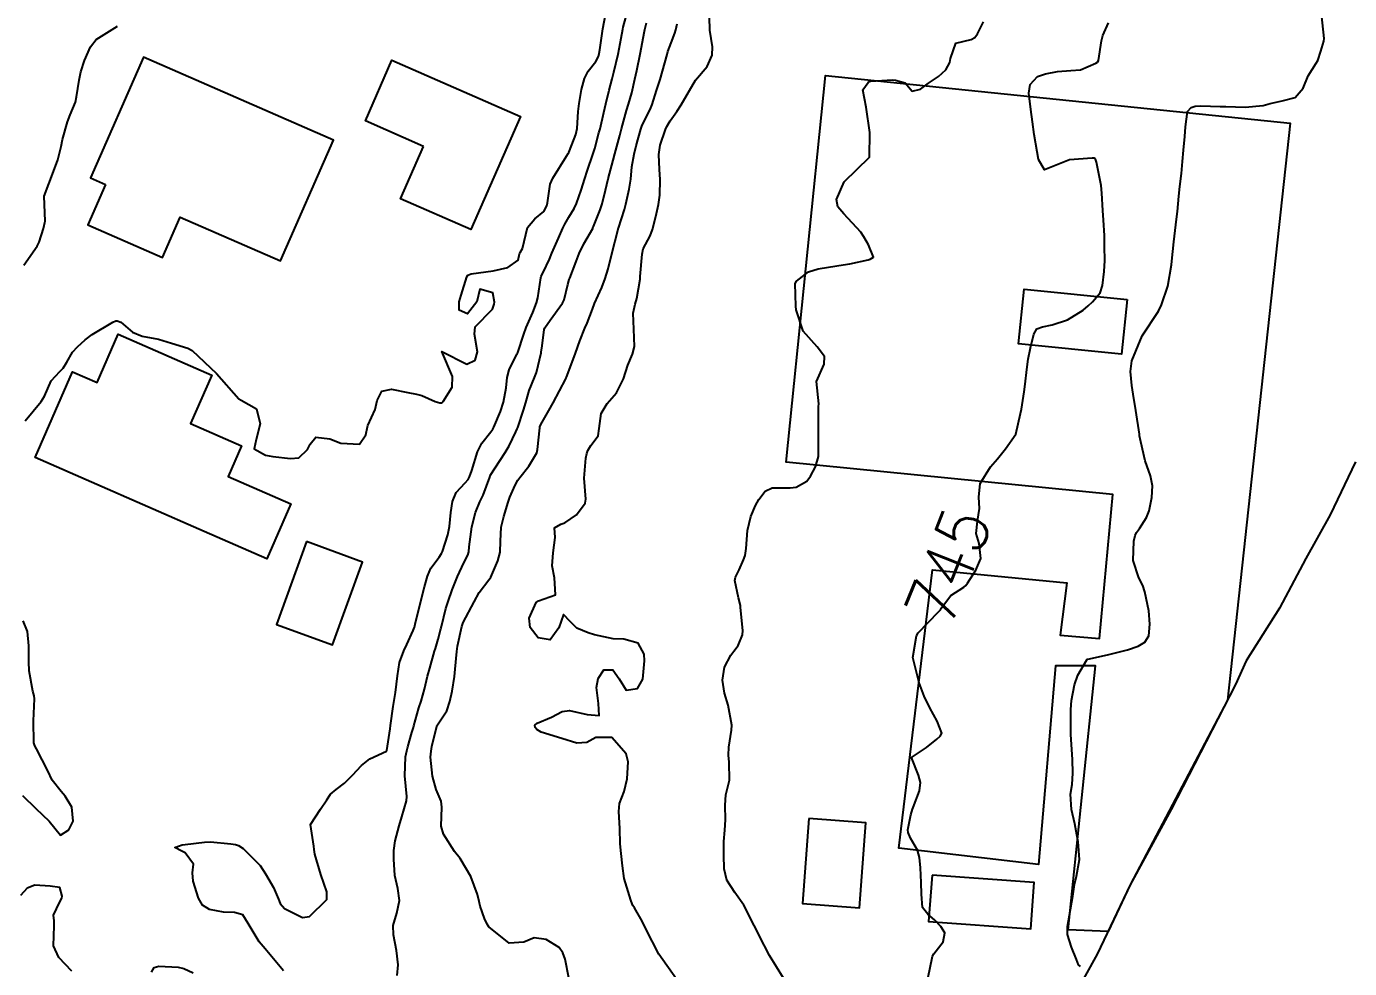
# Model space of a CAD drawing. Header units: metres. Extents: x 318500 to 325275, y 7408834 to 7428799.
# Drawn here: x 322401.9 to 322507.7, y 7417722.4 to 7417797.8 of the extents above; entities that cross this region are included whole.
import ezdxf
from ezdxf.enums import TextEntityAlignment as Align

# ---------------------------------------------------------------- set-up
doc = ezdxf.new("R2010")
doc.units = ezdxf.units.M
doc.header["$MEASUREMENT"] = 0
for name, color, linetype in [('Area', 45, 'Continuous'), ('Cotas', 45, 'Continuous'), ('Curvas de Nivel 1m', 11, 'Continuous'), ('Curvas de Nivel 5m', 15, 'Continuous'), ('Edificações', 30, 'Continuous'), ('Vias Primárias', 230, 'Continuous')]:
    doc.layers.add(name, color=color, linetype=linetype)
doc.styles.add('Style-STANDARD', font='STANDARD.shx')

msp = doc.modelspace()

# ---------------------------------------------------------------- linework, layer by layer
at = {"layer": 'Area'}
msp.add_lwpolyline([(322508.22, 7417762.99), (322506.2, 7417758.74), (322504.26, 7417755.26), (322502.14, 7417751.28), (322499.49, 7417747.05), (322498.63, 7417745.17), (322493.48, 7417735.16), (322490.2, 7417729.13), (322487.55, 7417723.56), (322484.42, 7417717.88)], dxfattribs=at)
at = {"layer": 'Curvas de Nivel 1m', "flags": 128}
for points, elevation in [([(322401.77, 7417766.27), (322403.07, 7417767.83), (322403.32, 7417768.25), (322403.86, 7417769.47), (322404.56, 7417770.23), (322404.83, 7417770.5), (322405.11, 7417770.98), (322405.57, 7417771.77), (322405.96, 7417772.21), (322406.58, 7417772.76), (322407.14, 7417773.19), (322408.8, 7417774.18), (322409.04, 7417774.28), (322409.15, 7417774.28), (322409.43, 7417774.17), (322410.37, 7417773.38), (322411.14, 7417773.04), (322412.46, 7417772.81), (322413.13, 7417772.6), (322413.5, 7417772.48), (322414.8, 7417772.09), (322415.13, 7417771.9), (322417.1, 7417770.06), (322418.89, 7417768.04), (322419.07, 7417767.93), (322420.28, 7417767.24), (322420.58, 7417766.02), (322420.27, 7417764.78), (322420.11, 7417764.02), (322421.01, 7417763.52), (322421.59, 7417763.42), (322423.01, 7417763.25), (322423.68, 7417763.3), (322424.37, 7417763.97), (322424.58, 7417764.41), (322425.04, 7417764.96), (322426.16, 7417764.82), (322427.03, 7417764.49), (322428.53, 7417764.4), (322429.04, 7417765.16), (322429.16, 7417765.79), (322429.19, 7417765.9), (322429.78, 7417767.18), (322429.95, 7417767.89), (322430.31, 7417768.66), (322431.08, 7417768.81), (322432.39, 7417768.55), (322433.08, 7417768.42), (322433.52, 7417768.29), (322434.59, 7417767.83), (322434.97, 7417767.71), (322435.08, 7417767.72), (322435.14, 7417767.75), (322435.22, 7417767.82), (322435.94, 7417768.96), (322435.98, 7417769.81), (322435.13, 7417771.82), (322437.12, 7417770.81), (322437.79, 7417771.12), (322437.98, 7417771.79), (322437.73, 7417773.22), (322437.79, 7417773.79), (322439.17, 7417775.22), (322439.32, 7417775.62), (322439.34, 7417775.77), (322439.19, 7417776.53), (322438.16, 7417776.82), (322437.91, 7417775.79), (322437.17, 7417774.84), (322436.5, 7417775.14), (322436.51, 7417775.81), (322436.67, 7417776.33), (322437.13, 7417777.8), (322437.21, 7417777.94), (322437.46, 7417778.04), (322439.22, 7417778.29), (322440.41, 7417778.56), (322441.23, 7417779.15), (322441.34, 7417779.64), (322441.39, 7417779.75), (322441.57, 7417780.07), (322441.97, 7417781.74), (322442.56, 7417782.44), (322443.28, 7417783.02), (322443.52, 7417783.48), (322443.58, 7417783.72), (322443.8, 7417785.22), (322443.99, 7417785.71), (322445.1, 7417787.45), (322445.23, 7417787.69), (322445.27, 7417787.76), (322445.34, 7417787.9), (322445.84, 7417789.21), (322445.94, 7417789.68), (322446.04, 7417791.03), (322446.11, 7417791.68), (322446.3, 7417792.79), (322446.53, 7417793.68), (322446.83, 7417794.28), (322447.44, 7417795.04), (322447.66, 7417795.45), (322447.72, 7417795.67), (322447.77, 7417795.98), (322448, 7417797.66), (322448.25, 7417798.9)], 739), ([(322453.89, 7417721.57), (322452.49, 7417723.58), (322451.45, 7417725.6), (322451.14, 7417726.21), (322450.54, 7417727.29), (322450.41, 7417727.48), (322450.35, 7417727.61), (322450.25, 7417727.91), (322449.71, 7417729.62), (322449.57, 7417730.64), (322449.47, 7417731.63), (322449.39, 7417732.41), (322449.36, 7417733.63), (322449.28, 7417734.99), (322449.34, 7417735.63), (322449.7, 7417736.59), (322449.96, 7417737.62), (322450.04, 7417738.97), (322449.87, 7417739.62), (322448.72, 7417740.91), (322447.44, 7417740.93), (322446.71, 7417740.53), (322445.91, 7417740.47), (322444.72, 7417740.83), (322443.08, 7417741.36), (322442.73, 7417741.55), (322442.59, 7417741.72), (322442.55, 7417741.9), (322442.74, 7417742.07), (322443.9, 7417742.55), (322444.75, 7417742.99), (322445.34, 7417743.09), (322446.75, 7417742.75), (322447.72, 7417742.68), (322447.66, 7417743.65), (322447.49, 7417744.93), (322447.62, 7417745.65), (322448.09, 7417746.35), (322448.79, 7417746.33), (322449.3, 7417745.63), (322449.87, 7417744.72), (322450.77, 7417744.85), (322451.2, 7417745.6), (322451.34, 7417747.06), (322451.3, 7417747.6), (322450.82, 7417748.46), (322449.67, 7417748.79), (322448.83, 7417748.83), (322447.34, 7417749.14), (322446.83, 7417749.29), (322445.91, 7417749.67), (322445.38, 7417750.22), (322444.85, 7417750.77), (322444.49, 7417749.7), (322443.8, 7417748.73), (322442.83, 7417748.9), (322442.19, 7417749.73), (322442.1, 7417750.47), (322442.68, 7417751.72), (322442.77, 7417751.82), (322442.86, 7417751.85), (322444.22, 7417752.35), (322444.13, 7417753.7), (322443.94, 7417754.67), (322444.03, 7417755.7), (322444.18, 7417756.94), (322444.13, 7417757.7), (322444.65, 7417757.99), (322444.95, 7417758.1), (322445.9, 7417758.74), (322446.6, 7417759.67), (322446.64, 7417760), (322446.51, 7417761.67), (322446.64, 7417763.29), (322446.72, 7417763.66), (322446.79, 7417763.9), (322447.03, 7417764.29), (322447.63, 7417765.07), (322447.72, 7417765.65), (322447.87, 7417766.86), (322448.35, 7417767.65), (322449.09, 7417768.51), (322449.65, 7417769.63), (322450.01, 7417770.73), (322450.38, 7417771.62), (322450.53, 7417772.23), (322450.49, 7417773.62), (322450.44, 7417774.89), (322450.58, 7417775.62), (322450.72, 7417776.08), (322450.98, 7417777.61), (322450.99, 7417777.83), (322451.14, 7417779.61), (322451.24, 7417780.05), (322451.78, 7417781.08), (322451.97, 7417781.6), (322452.23, 7417782.64), (322452.45, 7417783.6), (322452.55, 7417784.35), (322452.59, 7417785.6), (322452.53, 7417786.39), (322452.47, 7417787.6), (322452.6, 7417788.35), (322453.02, 7417789.59), (322453.13, 7417789.84), (322453.38, 7417790.29), (322453.92, 7417791.05), (322454.27, 7417791.58), (322455.42, 7417793.56), (322456.34, 7417794.65), (322456.76, 7417795.54), (322456.78, 7417796.22), (322456.57, 7417797.54), (322456.55, 7417798.6)], 743), ([(322462.46, 7417721.66), (322461.33, 7417723.47), (322460.51, 7417725.07), (322460.32, 7417725.48), (322460.12, 7417725.88), (322459.29, 7417727.49), (322458.56, 7417728.52), (322457.93, 7417729.51), (322457.7, 7417730.4), (322457.68, 7417731.51), (322457.69, 7417732.6), (322457.76, 7417733.51), (322457.81, 7417734.33), (322457.78, 7417735.51), (322457.84, 7417736.34), (322458.13, 7417737.51), (322458.12, 7417738.94), (322458.05, 7417739.51), (322458.08, 7417740.14), (322458.31, 7417741.51), (322458.32, 7417741.92), (322458.03, 7417743.51), (322457.73, 7417744.47), (322457.58, 7417745.52), (322457.75, 7417746.56), (322458.25, 7417747.51), (322458.49, 7417747.83), (322458.82, 7417748.28), (322459.19, 7417749.14), (322459.2, 7417749.5), (322459.03, 7417751.32), (322459.01, 7417751.5), (322458.87, 7417752.1), (322458.57, 7417753.5), (322458.63, 7417753.77), (322458.9, 7417754.34), (322459.26, 7417755.15), (322459.38, 7417755.5), (322459.48, 7417756.05), (322459.57, 7417757.5), (322459.85, 7417758.61), (322460.21, 7417759.49), (322460.49, 7417759.98), (322460.99, 7417760.65), (322461.54, 7417760.92), (322462.99, 7417760.92), (322463.47, 7417760.97), (322464.32, 7417761.44), (322464.61, 7417761.83), (322465.01, 7417762.59), (322465.26, 7417763.43), (322465.27, 7417765.2), (322465.26, 7417765.43), (322465.26, 7417767.24), (322465.27, 7417767.43), (322465.29, 7417767.63), (322465.1, 7417769.43), (322465.72, 7417770.82), (322465.73, 7417771.42), (322465.14, 7417772.21), (322464.03, 7417773.44), (322463.47, 7417775.15), (322463.44, 7417775.45), (322463.4, 7417777.26), (322463.49, 7417777.45), (322464.47, 7417778.19), (322465.23, 7417778.45), (322466.07, 7417778.58), (322467.23, 7417778.76), (322467.77, 7417778.85), (322469.24, 7417779.17), (322469.4, 7417779.21), (322469.65, 7417779.37), (322469.25, 7417780.37), (322468.89, 7417781.01), (322468.65, 7417781.38), (322467.28, 7417782.84), (322466.81, 7417783.41), (322466.71, 7417783.99), (322467.32, 7417785.4), (322469.34, 7417787.37), (322469.37, 7417789.37), (322469.07, 7417791.38), (322468.81, 7417792.78), (322469.23, 7417793.37), (322469.34, 7417793.45), (322469.42, 7417793.47), (322471.2, 7417793.58), (322471.42, 7417793.56), (322472.18, 7417793.34), (322472.75, 7417792.66), (322473.42, 7417792.84), (322474.05, 7417793.31), (322474.87, 7417793.85), (322475.44, 7417794.37), (322475.77, 7417794.96), (322475.83, 7417795.29), (322476.25, 7417796.51), (322477.47, 7417796.81), (322477.78, 7417796.96), (322477.99, 7417797.26), (322478.46, 7417798.22)], 744), ([(322486.21, 7417722.58), (322486.06, 7417722.71), (322485.89, 7417723.14), (322485.49, 7417724.13), (322485.17, 7417725.15), (322485.17, 7417725.79), (322485.41, 7417727.15), (322485.62, 7417728.21), (322485.75, 7417729.14), (322485.89, 7417729.83), (322486.15, 7417731.14), (322486.04, 7417732.57), (322485.92, 7417733.14), (322485.76, 7417734.02), (322485.51, 7417735.15), (322485.43, 7417736.39), (322485.56, 7417737.15), (322485.6, 7417738.06), (322485.57, 7417739.15), (322485.52, 7417739.95), (322485.44, 7417741.15), (322485.46, 7417742.44), (322485.46, 7417743.15), (322485.49, 7417743.87), (322485.73, 7417745.15), (322486.02, 7417745.92), (322486.72, 7417747.13), (322486.76, 7417747.18), (322486.81, 7417747.2), (322488.38, 7417747.55), (322488.82, 7417747.65), (322489.97, 7417747.95), (322490.83, 7417748.24), (322491.36, 7417748.54), (322491.69, 7417749.07), (322491.77, 7417749.99), (322491.68, 7417751.07), (322491.38, 7417752.57), (322491.21, 7417753.08), (322490.9, 7417753.71), (322490.44, 7417755.09), (322490.49, 7417756.64), (322490.6, 7417757.09), (322490.71, 7417757.32), (322490.95, 7417757.66), (322491.5, 7417758.53), (322491.72, 7417759.07), (322491.92, 7417760.13), (322491.99, 7417761.07), (322491.81, 7417761.87), (322491.39, 7417763.07), (322491.04, 7417764.58), (322490.95, 7417765.08), (322490.93, 7417765.2), (322490.66, 7417767.09), (322490.43, 7417768.42), (322490.33, 7417769.09), (322490.23, 7417770.21), (322490.33, 7417771.09), (322491.16, 7417773.08), (322492.46, 7417775.06), (322492.7, 7417775.55), (322493.21, 7417777.05), (322493.51, 7417778.77), (322493.54, 7417779.05), (322493.7, 7417780.6), (322493.75, 7417781.05), (322493.91, 7417782.42), (322493.97, 7417783.04), (322494.09, 7417784.26), (322494.18, 7417785.04), (322494.29, 7417786.08), (322494.38, 7417787.04), (322494.46, 7417787.94), (322494.57, 7417789.04), (322494.62, 7417789.8), (322494.79, 7417791.04), (322495.08, 7417791.36), (322495.4, 7417791.47), (322495.86, 7417791.48), (322497.4, 7417791.45), (322497.85, 7417791.44), (322499.4, 7417791.39), (322500.83, 7417791.53), (322501.41, 7417791.67), (322502.35, 7417791.88), (322503.41, 7417792.17), (322504.03, 7417792.91), (322504.44, 7417793.9), (322505.08, 7417794.9), (322505.22, 7417795.13), (322505.46, 7417795.88), (322505.69, 7417796.67), (322505.72, 7417796.89), (322505.5, 7417798.89)], 746), ([(322401.67, 7417778.73), (322402.75, 7417780.26), (322402.91, 7417780.58), (322403.25, 7417781.67), (322403.36, 7417782.15), (322403.37, 7417782.25), (322403.29, 7417784.25), (322404.04, 7417786.24), (322404.39, 7417787.17), (322404.65, 7417788.23), (322404.77, 7417788.81), (322405.16, 7417790.22), (322405.38, 7417790.78), (322405.81, 7417791.79), (322405.9, 7417792.21), (322406.09, 7417793.54), (322406.23, 7417794.21), (322406.52, 7417795.12), (322407, 7417796.21), (322407.46, 7417796.8), (322409.16, 7417797.87)], 738), ([(322431.54, 7417721.86), (322431.62, 7417722.71), (322431.5, 7417723.86), (322431.25, 7417725.13), (322431.23, 7417725.87), (322431.51, 7417726.85), (322431.74, 7417727.86), (322431.59, 7417728.82), (322431.35, 7417729.87), (322431.27, 7417731.19), (322431.27, 7417731.87), (322431.38, 7417732.64), (322431.7, 7417733.86), (322431.91, 7417734.58), (322432.29, 7417735.86), (322432.31, 7417736.2), (322432.17, 7417737.86), (322432.22, 7417739.38), (322432.31, 7417739.86), (322432.39, 7417740.17), (322432.72, 7417741.32), (322432.85, 7417741.73), (322432.88, 7417741.85), (322433.29, 7417743.3), (322433.46, 7417743.84), (322433.72, 7417744.79), (322433.97, 7417745.83), (322434.16, 7417746.46), (322434.54, 7417747.82), (322434.6, 7417748.04), (322434.82, 7417748.78), (322435.05, 7417749.61), (322435.1, 7417749.82), (322435.43, 7417751.24), (322435.62, 7417751.81), (322435.95, 7417752.73), (322436.37, 7417753.81), (322436.53, 7417754.17), (322436.91, 7417754.97), (322437.19, 7417755.52), (322437.27, 7417755.79), (322437.32, 7417756.19), (322437.53, 7417757.79), (322437.81, 7417758.93), (322438.17, 7417759.78), (322438.42, 7417760.33), (322438.95, 7417761.77), (322439, 7417761.89), (322440.2, 7417763.75), (322440.5, 7417764.28), (322441.04, 7417765.39), (322441.15, 7417765.64), (322441.19, 7417765.74), (322441.66, 7417767.14), (322441.83, 7417767.73), (322442.12, 7417768.7), (322442.54, 7417769.73), (322442.7, 7417770.14), (322443.08, 7417771.72), (322443.08, 7417771.77), (322443.14, 7417772.28), (322443.3, 7417773.58), (322443.36, 7417773.72), (322443.79, 7417774.33), (322444.78, 7417775.7), (322444.91, 7417775.97), (322445.2, 7417777.18), (322445.32, 7417777.58), (322445.36, 7417777.69), (322445.87, 7417779.04), (322446.11, 7417779.68), (322446.48, 7417780.44), (322447.19, 7417781.67), (322447.21, 7417781.72), (322447.26, 7417781.82), (322447.79, 7417783.16), (322447.94, 7417783.66), (322448.21, 7417784.75), (322448.43, 7417785.65), (322448.82, 7417787.13), (322448.96, 7417787.65), (322449.04, 7417787.95), (322449.36, 7417789.12), (322449.47, 7417789.54), (322449.49, 7417789.64), (322449.9, 7417791.13), (322450.06, 7417791.63), (322450.31, 7417792.53), (322450.57, 7417793.62), (322450.73, 7417794.32), (322450.98, 7417795.62), (322451.33, 7417797.46), (322451.36, 7417797.61), (322451.49, 7417798.13)], 741), ([(322445.29, 7417721.68), (322444.99, 7417723.17), (322444.81, 7417723.69), (322444.5, 7417724.1), (322443.46, 7417724.75), (322442.51, 7417724.89), (322441.69, 7417724.54), (322440.5, 7417724.45), (322438.89, 7417725.76), (322438.74, 7417725.98), (322438.53, 7417726.43), (322438.18, 7417727.42), (322438.11, 7417727.78), (322437.98, 7417728.34), (322437.44, 7417729.79), (322436.59, 7417731.23), (322436.14, 7417731.8), (322435.24, 7417733.19), (322435.07, 7417733.82), (322435.12, 7417735.33), (322435.06, 7417735.82), (322434.66, 7417736.75), (322434.36, 7417737.82), (322434.22, 7417739.35), (322434.26, 7417739.83), (322434.33, 7417740.2), (322434.71, 7417741.82), (322434.73, 7417741.86), (322435.51, 7417743.05), (322435.77, 7417743.81), (322435.94, 7417744.64), (322436.13, 7417745.81), (322436.2, 7417746.4), (322436.31, 7417747.81), (322436.38, 7417748.24), (322436.71, 7417749.8), (322436.74, 7417749.9), (322436.84, 7417750.13), (322437.7, 7417751.79), (322438.12, 7417752.53), (322438.89, 7417753.55), (322438.99, 7417753.67), (322439.04, 7417753.77), (322439.6, 7417755.07), (322439.8, 7417755.76), (322439.82, 7417756.65), (322439.87, 7417757.76), (322440.09, 7417758.62), (322440.42, 7417759.75), (322440.56, 7417760.16), (322440.99, 7417761.13), (322441.21, 7417761.53), (322441.37, 7417761.74), (322442.09, 7417762.65), (322442.71, 7417763.72), (322442.78, 7417763.97), (322442.95, 7417765.72), (322442.97, 7417765.8), (322443.05, 7417765.99), (322443.69, 7417767.09), (322444.02, 7417767.71), (322445.04, 7417769.63), (322445.07, 7417769.69), (322445.08, 7417769.71), (322445.1, 7417769.78), (322445.63, 7417771.18), (322445.81, 7417771.68), (322446.15, 7417772.68), (322446.57, 7417773.68), (322446.76, 7417774.08), (322447.18, 7417775.21), (322447.34, 7417775.67), (322447.91, 7417776.95), (322448.19, 7417777.66), (322448.42, 7417778.45), (322448.72, 7417779.65), (322449.23, 7417781.61), (322449.24, 7417781.64), (322449.24, 7417781.66), (322449.26, 7417781.7), (322449.73, 7417783.19), (322449.85, 7417783.63), (322450.12, 7417784.82), (322450.23, 7417785.63), (322450.32, 7417786.62), (322450.51, 7417787.62), (322450.67, 7417788.3), (322451.03, 7417789.62), (322451.11, 7417789.87), (322451.38, 7417790.42), (322451.8, 7417791.2), (322451.96, 7417791.6), (322452.3, 7417792.71), (322452.58, 7417793.6), (322452.77, 7417794.26), (322453.14, 7417795.59), (322453.21, 7417795.83), (322453.46, 7417796.54), (322453.76, 7417797.31), (322453.83, 7417797.58), (322453.95, 7417798.05)], 742), ([(322401.57, 7417736.27), (322402.63, 7417735.24), (322403.71, 7417734.23), (322404.6, 7417733.1), (322405.28, 7417733.54), (322405.61, 7417734.21), (322405.51, 7417735.34), (322404.99, 7417736.22), (322404.65, 7417736.61), (322403.93, 7417737.5), (322403.59, 7417738.24), (322402.7, 7417740.01), (322402.55, 7417740.25), (322402.47, 7417740.49), (322402.45, 7417742.25), (322402.52, 7417744.02), (322402.5, 7417744.25), (322402.39, 7417744.62), (322402.11, 7417746.26), (322402.07, 7417746.99), (322402.07, 7417748.26), (322401.96, 7417749.4), (322401.63, 7417750.27)], 739), ([(322405.52, 7417722.21), (322404.48, 7417723.3), (322404.04, 7417724.23), (322404.11, 7417725.83), (322404.1, 7417726.23), (322404.04, 7417726.7), (322404.53, 7417727.72), (322404.71, 7417728.05), (322404.74, 7417728.22), (322404.55, 7417728.9), (322403.77, 7417729.01), (322402.55, 7417729.09), (322401.95, 7417728.86), (322401.4, 7417728.27)], 739)]:
    msp.add_lwpolyline(points, dxfattribs=dict(at, elevation=elevation))
at = {"layer": 'Curvas de Nivel 5m', "flags": 128}
for points, elevation in [([(322422.46, 7417722.23), (322420.98, 7417724), (322420.5, 7417724.56), (322419.62, 7417726.02), (322419.21, 7417726.71), (322418.53, 7417726.92), (322417.65, 7417726.93), (322416.53, 7417727.14), (322415.96, 7417727.5), (322415.66, 7417728.07), (322415.23, 7417729.41), (322415.18, 7417730.08), (322415.26, 7417730.77), (322414.59, 7417731.68), (322414.31, 7417731.82), (322413.75, 7417732.1), (322414.35, 7417732.34), (322414.59, 7417732.36), (322416.12, 7417732.54), (322416.6, 7417732.57), (322418.23, 7417732.42), (322418.6, 7417732.36), (322418.85, 7417732.28), (322419.23, 7417732.03), (322420.58, 7417730.66), (322421, 7417730), (322421.64, 7417728.91), (322422.06, 7417727.99), (322422.19, 7417727.64), (322422.53, 7417727.24), (322423.98, 7417726.51), (322424.53, 7417726.59), (322425.91, 7417727.94), (322425.93, 7417728.56), (322425.43, 7417729.95), (322424.96, 7417731.59), (322424.91, 7417731.96), (322424.88, 7417732.23), (322424.62, 7417733.96), (322425.4, 7417735.19), (322425.91, 7417735.94), (322426.22, 7417736.37), (322426.66, 7417736.76), (322427.32, 7417737.27), (322427.98, 7417737.91), (322428.69, 7417738.67), (322429.37, 7417739.22), (322430.7, 7417739.83), (322430.72, 7417739.88), (322430.98, 7417741.62), (322431.02, 7417741.88), (322431.23, 7417743.4), (322431.3, 7417743.87), (322431.42, 7417744.52), (322431.57, 7417745.87), (322431.74, 7417746.93), (322432.09, 7417747.86), (322432.32, 7417748.36), (322432.83, 7417749.48), (322432.93, 7417749.76), (322432.95, 7417749.85), (322432.99, 7417750), (322433.43, 7417751.84), (322433.73, 7417752.98), (322433.97, 7417753.83), (322434.24, 7417754.49), (322434.91, 7417755.35), (322435.09, 7417755.64), (322435.16, 7417755.82), (322435.61, 7417757.14), (322435.72, 7417757.81), (322435.83, 7417758.94), (322435.98, 7417759.81), (322436.26, 7417760.53), (322436.99, 7417761.3), (322437.22, 7417761.58), (322437.33, 7417761.8), (322437.52, 7417762.31), (322437.98, 7417763.79), (322438.32, 7417764.49), (322439.04, 7417765.39), (322439.2, 7417765.61), (322439.28, 7417765.77), (322439.82, 7417767.01), (322440.06, 7417767.76), (322440.26, 7417768.92), (322440.34, 7417769.75), (322440.51, 7417770.35), (322441.13, 7417771.6), (322441.17, 7417771.7), (322441.19, 7417771.75), (322441.68, 7417773.22), (322441.86, 7417773.74), (322442.39, 7417774.95), (322442.7, 7417775.73), (322442.79, 7417776.12), (322443.03, 7417777.72), (322443.07, 7417777.86), (322443.22, 7417778.16), (322443.73, 7417779.22), (322443.93, 7417779.71), (322444.45, 7417780.9), (322444.81, 7417781.7), (322444.95, 7417782.01), (322445.27, 7417782.57), (322445.7, 7417783.27), (322445.9, 7417783.68), (322446.26, 7417784.73), (322446.57, 7417785.68), (322446.75, 7417786.25), (322447.23, 7417787.67), (322447.25, 7417787.76), (322447.35, 7417788.07), (322447.69, 7417789.34), (322447.78, 7417789.66), (322448.08, 7417790.97), (322448.25, 7417791.66), (322448.5, 7417792.74), (322448.74, 7417793.65), (322448.89, 7417794.19), (322449.23, 7417795.64), (322449.46, 7417796.92), (322449.6, 7417797.64), (322449.63, 7417797.8), (322450.13, 7417799.63)], 740), ([(322474.02, 7417721.74), (322474.35, 7417723.29), (322474.38, 7417723.4), (322474.49, 7417723.59), (322475.22, 7417724.57), (322475.37, 7417725.28), (322475.05, 7417725.8), (322474.53, 7417726.32), (322474.01, 7417726.77), (322473.58, 7417727.3), (322473.49, 7417728.37), (322473.46, 7417729.31), (322473.41, 7417730.49), (322473.34, 7417731.31), (322473.18, 7417731.89), (322472.62, 7417732.87), (322472.43, 7417733.32), (322472.41, 7417733.54), (322472.64, 7417734.73), (322472.78, 7417735.19), (322472.83, 7417735.32), (322473.34, 7417736.64), (322473.43, 7417737.31), (322473.27, 7417737.9), (322472.7, 7417739.32), (322473.89, 7417740.13), (322474.72, 7417740.78), (322475, 7417741.02), (322475.12, 7417741.28), (322474.74, 7417742.24), (322474.16, 7417743.3), (322473.7, 7417744.24), (322473.31, 7417745.31), (322472.81, 7417747.32), (322473.1, 7417749.06), (322473.23, 7417749.31), (322474.86, 7417750.97), (322475.01, 7417751.14), (322475.1, 7417751.29), (322475.85, 7417752.3), (322476.89, 7417752.96), (322477.06, 7417753.09), (322477.18, 7417753.27), (322477.85, 7417754.31), (322478.25, 7417755.25), (322478.12, 7417756.44), (322477.88, 7417757.26), (322477.97, 7417758.24), (322478.13, 7417759.25), (322478.08, 7417760.16), (322478.2, 7417761.25), (322479.01, 7417762.58), (322479.57, 7417763.23), (322480.22, 7417764.04), (322481.05, 7417765.21), (322481.43, 7417766.85), (322481.5, 7417767.21), (322481.71, 7417768.59), (322481.79, 7417769.2), (322481.93, 7417770.39), (322482.03, 7417771.2), (322482.22, 7417772.13), (322482.48, 7417773.2), (322482.73, 7417773.63), (322483.17, 7417773.81), (322483.96, 7417773.97), (322485.17, 7417774.37), (322486.44, 7417775.14), (322486.84, 7417775.48), (322487.19, 7417775.8), (322487.79, 7417776.53), (322487.97, 7417777.12), (322488.11, 7417778.24), (322488.16, 7417779.12), (322488.15, 7417780.22), (322488.13, 7417781.12), (322488.05, 7417782.35), (322488.01, 7417783.12), (322487.94, 7417784.5), (322487.88, 7417785.12), (322487.5, 7417786.97), (322487.46, 7417787.13), (322487.34, 7417787.31), (322487.16, 7417787.31), (322485.34, 7417787.16), (322483.33, 7417786.37), (322482.87, 7417787.19), (322482.75, 7417787.8), (322482.52, 7417789.2), (322482.39, 7417790.2), (322482.26, 7417791.2), (322482.1, 7417792.52), (322482.2, 7417793.2), (322482.79, 7417793.84), (322483.43, 7417794.06), (322484.38, 7417794.23), (322485.44, 7417794.33), (322486.21, 7417794.38), (322487.45, 7417794.91), (322487.58, 7417795), (322487.67, 7417795.13), (322487.89, 7417796.7), (322488.01, 7417797.12), (322488.46, 7417798.15)], 745), ([(322411.9, 7417722.13), (322412.09, 7417722.5), (322412.47, 7417722.61), (322414.02, 7417722.54), (322414.47, 7417722.43), (322415.23, 7417722.08)], 740)]:
    msp.add_lwpolyline(points, dxfattribs=dict(at, elevation=elevation))
at = {"layer": 'Edificações'}
msp.add_lwpolyline([(322408.21, 7417785.2), (322406.79, 7417781.96), (322412.77, 7417779.34), (322414.19, 7417782.58), (322422.21, 7417779.07), (322426.45, 7417788.74), (322411.25, 7417795.39), (322407.02, 7417785.72), (322408.21, 7417785.2)], dxfattribs=at)
for points in [[(322433.66, 7417788.25), (322429, 7417790.28), (322431.13, 7417795.15), (322441.41, 7417790.65), (322439.29, 7417785.79), (322437.45, 7417781.59), (322431.82, 7417784.05)], [(322497.98, 7417743.91), (322490.2, 7417729.13), (322488.43, 7417725.4), (322485.23, 7417725.53), (322487.42, 7417746.65), (322484.22, 7417746.65), (322482.85, 7417730.74), (322471.69, 7417732.07), (322474.38, 7417754.34), (322485.12, 7417753.29), (322484.6, 7417749.1), (322487.75, 7417748.84), (322488.8, 7417760.37), (322462.68, 7417762.97), (322465.83, 7417793.93), (322503.01, 7417790.11)], [(322489.96, 7417775.98), (322489.49, 7417771.61), (322481.26, 7417772.45), (322481.72, 7417776.81)], [(322416.1, 7417757.42), (322402.57, 7417763.34), (322405.57, 7417770.2), (322407.54, 7417769.34), (322409.23, 7417773.22), (322416.72, 7417769.94), (322415.02, 7417766.06), (322419.1, 7417764.28), (322418.02, 7417761.81), (322423.05, 7417759.62), (322421.12, 7417755.22)], [(322424.3, 7417756.61), (322421.88, 7417749.97), (322426.37, 7417748.34), (322428.78, 7417754.97)], [(322464.48, 7417734.43), (322463.98, 7417727.62), (322468.54, 7417727.29), (322469.04, 7417734.1)], [(322474.34, 7417729.91), (322474.07, 7417726.2), (322482.24, 7417725.6), (322482.51, 7417729.31)]]:
    msp.add_lwpolyline(points, close=True, dxfattribs=at)
at = {"layer": 'Vias Primárias'}
for points in [[(323715.64, 7420145.55, 0), (323709.04, 7420132.94)], [(323831.09, 7420001.79, 0), (323833.84, 7420008.44, 0.220888)], [(322871.76, 7418055.65, 0.000002), (322880.94, 7418048.89, -0.018146)]]:
    msp.add_lwpolyline(points, format="xyb", dxfattribs=at)

# ---------------------------------------------------------------- texts
at = {"layer": 'Cotas', "style": 'Style-STANDARD'}
msp.add_text('745', height=4, rotation=68.2157, dxfattribs=at).set_placement((322475.65, 7417754.67, 745), align=Align.MIDDLE_CENTER)

doc.saveas('drawing.dxf')
